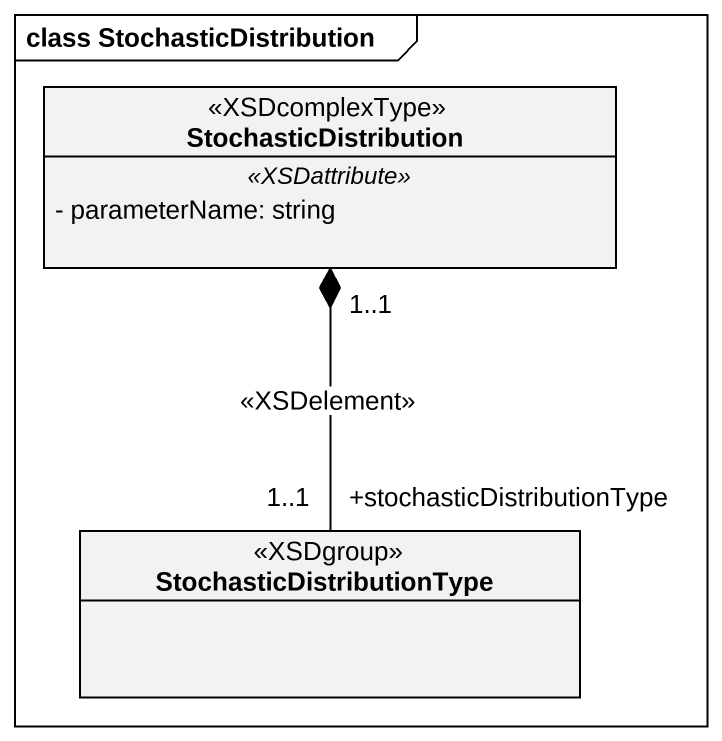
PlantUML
@startuml
mainframe class StochasticDistribution
hide circle
hide empty members
skinparam classAttributeIconSize 0
class StochasticDistribution <<XSDcomplexType>> {
  .. <<XSDattribute>> ..
  - parameterName: string
}
class StochasticDistributionType <<XSDgroup>>
StochasticDistribution "1..1" *-- "+stochasticDistributionType\n1..1" StochasticDistributionType : <<XSDelement>>
@enduml
